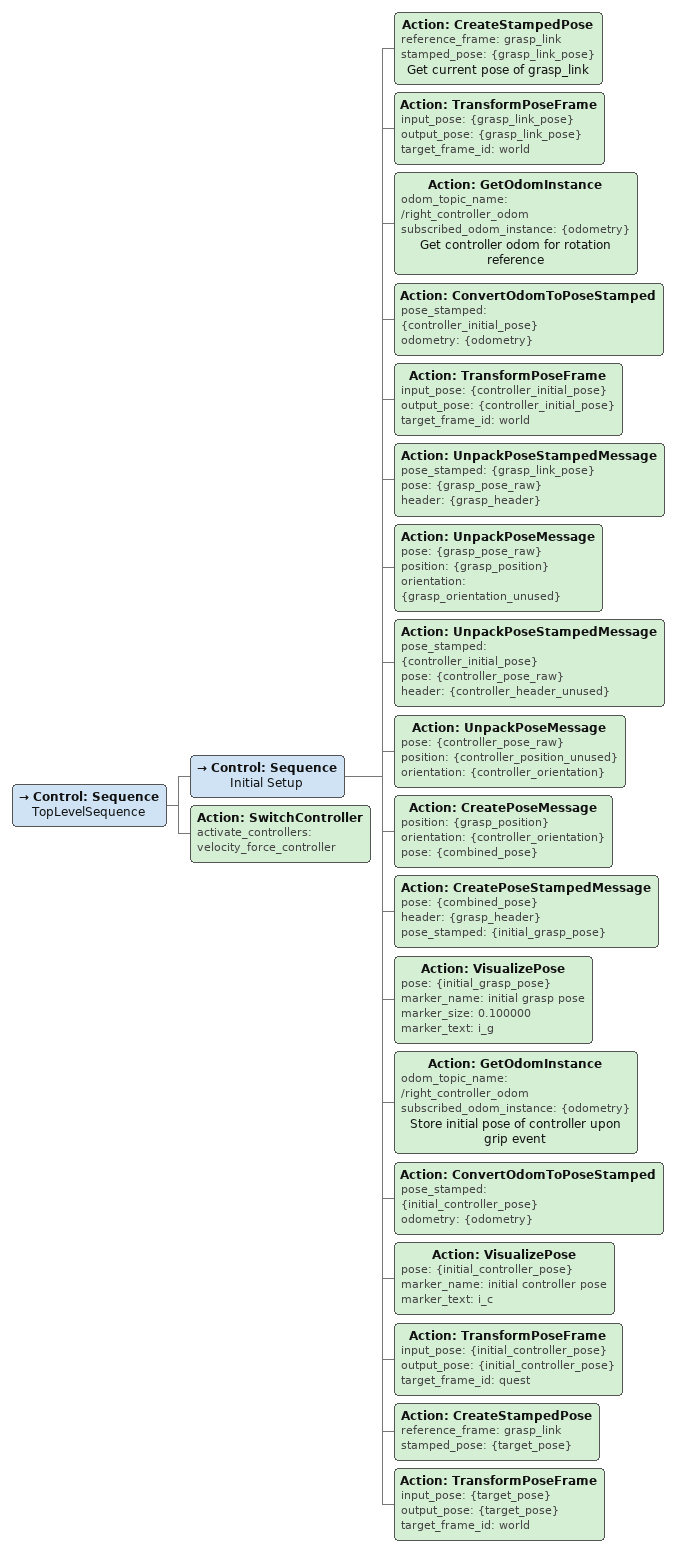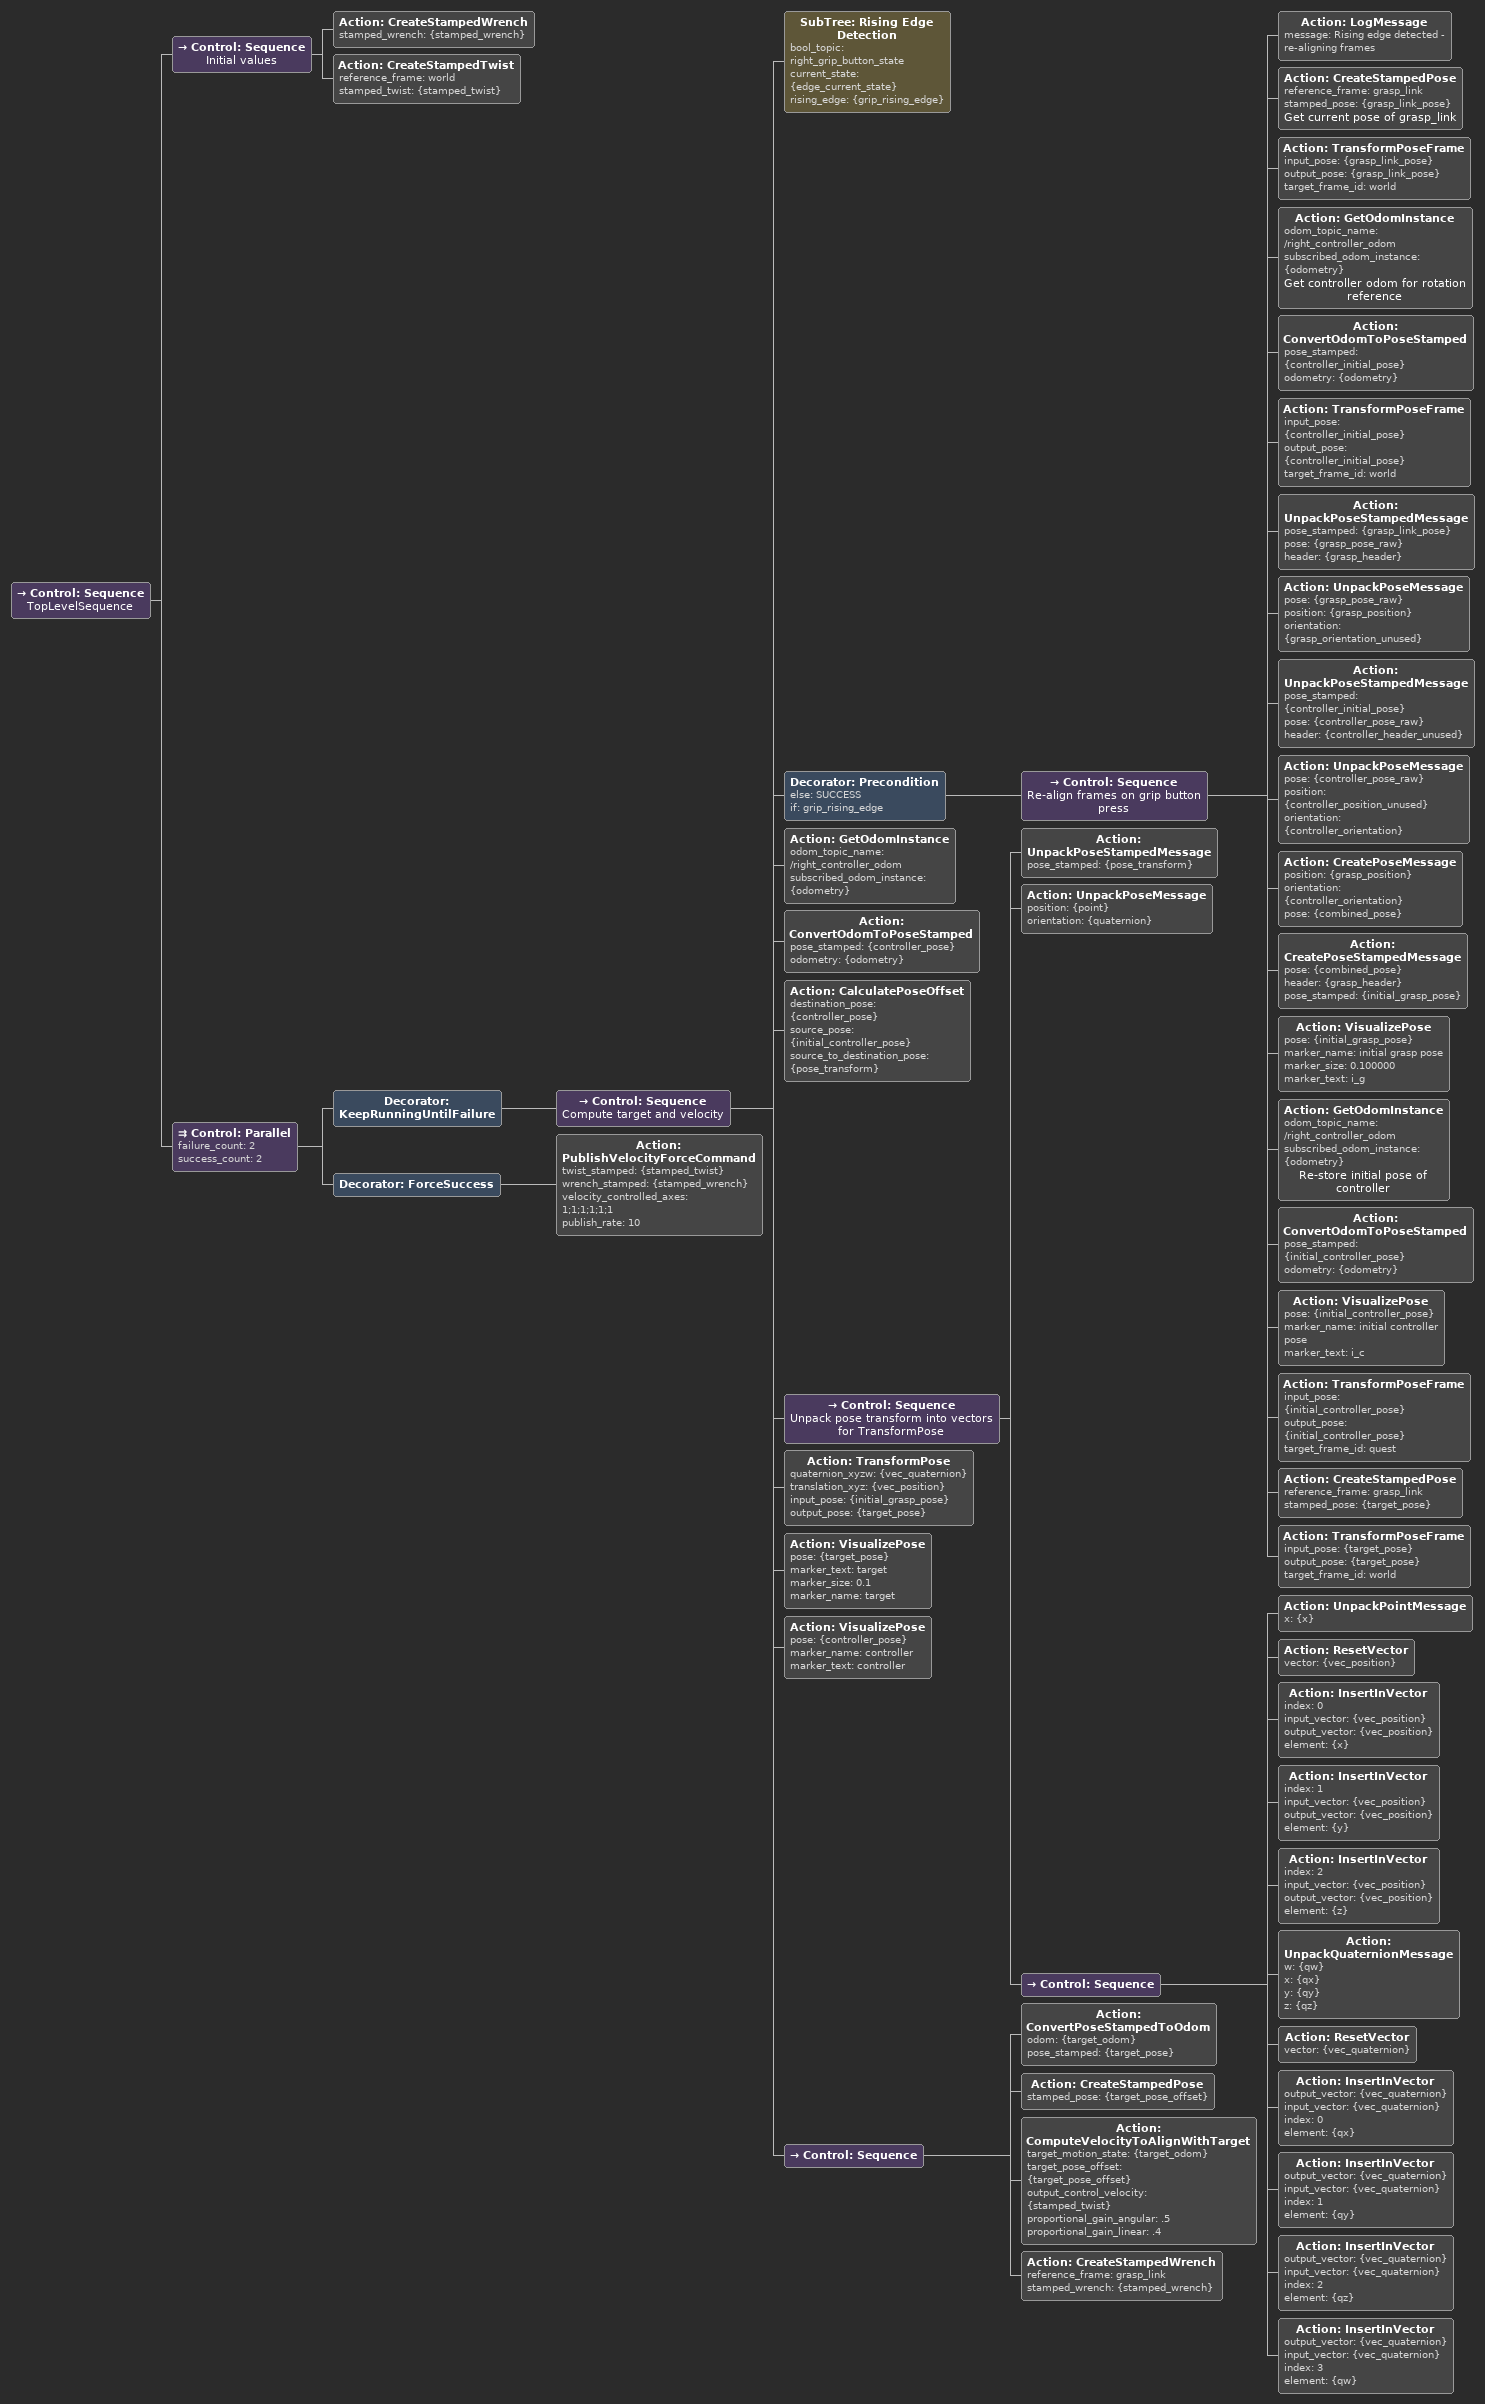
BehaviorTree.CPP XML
<Control ID="Sequence" name="TopLevelSequence">
  <!--Initial Setup: Capture initial poses when objective starts-->
  <Control ID="Sequence" name="Initial Setup">
    <!--Get grasp_link position-->
    <Action ID="CreateStampedPose" reference_frame="grasp_link" stamped_pose="{grasp_link_pose}" name="Get current pose of grasp_link"/>
    <Action ID="TransformPoseFrame" input_pose="{grasp_link_pose}" output_pose="{grasp_link_pose}" target_frame_id="world"/>
    <!--Get controller pose for rotation reference-->
    <Action ID="GetOdomInstance" odom_topic_name="/right_controller_odom" subscribed_odom_instance="{odometry}" name="Get controller odom for rotation reference"/>
    <Action ID="ConvertOdomToPoseStamped" pose_stamped="{controller_initial_pose}" odometry="{odometry}"/>
    <Action ID="TransformPoseFrame" input_pose="{controller_initial_pose}" output_pose="{controller_initial_pose}" target_frame_id="world"/>
    <!--Extract position from grasp_link-->
    <Action ID="UnpackPoseStampedMessage" pose_stamped="{grasp_link_pose}" pose="{grasp_pose_raw}" header="{grasp_header}"/>
    <Action ID="UnpackPoseMessage" pose="{grasp_pose_raw}" position="{grasp_position}" orientation="{grasp_orientation_unused}"/>
    <!--Extract rotation from controller-->
    <Action ID="UnpackPoseStampedMessage" pose_stamped="{controller_initial_pose}" pose="{controller_pose_raw}" header="{controller_header_unused}"/>
    <Action ID="UnpackPoseMessage" pose="{controller_pose_raw}" position="{controller_position_unused}" orientation="{controller_orientation}"/>
    <!--Combine: grasp_link position + controller rotation-->
    <Action ID="CreatePoseMessage" position="{grasp_position}" orientation="{controller_orientation}" pose="{combined_pose}"/>
    <Action ID="CreatePoseStampedMessage" pose="{combined_pose}" header="{grasp_header}" pose_stamped="{initial_grasp_pose}"/>
    <Action ID="VisualizePose" pose="{initial_grasp_pose}" marker_name="initial grasp pose" marker_size="0.100000" marker_text="i_g"/>
    <!--Store initial controller pose (in quest frame as before)-->
    <Action ID="GetOdomInstance" odom_topic_name="/right_controller_odom" subscribed_odom_instance="{odometry}" name="Store initial pose of controller upon grip event"/>
    <Action ID="ConvertOdomToPoseStamped" pose_stamped="{initial_controller_pose}" odometry="{odometry}"/>
    <Action ID="VisualizePose" pose="{initial_controller_pose}" marker_name="initial controller pose" marker_text="i_c"/>
    <Action ID="TransformPoseFrame" input_pose="{initial_controller_pose}" output_pose="{initial_controller_pose}" target_frame_id="quest"/>
    <!--Initialize target_pose to current grasp pose-->
    <Action ID="CreateStampedPose" reference_frame="grasp_link" stamped_pose="{target_pose}"/>
    <Action ID="TransformPoseFrame" input_pose="{target_pose}" output_pose="{target_pose}" target_frame_id="world"/>
  </Control>
  <Action ID="SwitchController" activate_controllers="velocity_force_controller"/>
</Control>

<Control ID="Sequence" name="TopLevelSequence">
  <Control ID="Sequence" name="Initial values">
    <Action ID="CreateStampedWrench" stamped_wrench="{stamped_wrench}"/>
    <Action ID="CreateStampedTwist" reference_frame="world" stamped_twist="{stamped_twist}"/>
  </Control>
  <!--Main control loop with velocity publisher-->
  <Control ID="Parallel" failure_count="2" success_count="2">
    <!--Branch 1: Main control loop - continuously computes target and velocity-->
    <Decorator ID="KeepRunningUntilFailure">
      <Control ID="Sequence" name="Compute target and velocity">
        <!--Rising edge detection: when grip is pressed, re-align frames-->
        <SubTree ID="Rising Edge Detection" bool_topic="right_grip_button_state" current_state="{edge_current_state}" rising_edge="{grip_rising_edge}"/>
        <Decorator ID="Precondition" else="SUCCESS" if="grip_rising_edge">
          <Control ID="Sequence" name="Re-align frames on grip button press">
            <Action ID="LogMessage" message="Rising edge detected - re-aligning frames"/>
            <!--Get grasp_link position (robot's current position)-->
            <Action ID="CreateStampedPose" reference_frame="grasp_link" stamped_pose="{grasp_link_pose}" name="Get current pose of grasp_link"/>
            <Action ID="TransformPoseFrame" input_pose="{grasp_link_pose}" output_pose="{grasp_link_pose}" target_frame_id="world"/>
            <!--Get controller pose for rotation reference-->
            <Action ID="GetOdomInstance" odom_topic_name="/right_controller_odom" subscribed_odom_instance="{odometry}" name="Get controller odom for rotation reference"/>
            <Action ID="ConvertOdomToPoseStamped" pose_stamped="{controller_initial_pose}" odometry="{odometry}"/>
            <Action ID="TransformPoseFrame" input_pose="{controller_initial_pose}" output_pose="{controller_initial_pose}" target_frame_id="world"/>
            <!--Extract position from grasp_link-->
            <Action ID="UnpackPoseStampedMessage" pose_stamped="{grasp_link_pose}" pose="{grasp_pose_raw}" header="{grasp_header}"/>
            <Action ID="UnpackPoseMessage" pose="{grasp_pose_raw}" position="{grasp_position}" orientation="{grasp_orientation_unused}"/>
            <!--Extract rotation from controller-->
            <Action ID="UnpackPoseStampedMessage" pose_stamped="{controller_initial_pose}" pose="{controller_pose_raw}" header="{controller_header_unused}"/>
            <Action ID="UnpackPoseMessage" pose="{controller_pose_raw}" position="{controller_position_unused}" orientation="{controller_orientation}"/>
            <!--Combine: grasp_link position + controller rotation = initial_grasp_pose-->
            <Action ID="CreatePoseMessage" position="{grasp_position}" orientation="{controller_orientation}" pose="{combined_pose}"/>
            <Action ID="CreatePoseStampedMessage" pose="{combined_pose}" header="{grasp_header}" pose_stamped="{initial_grasp_pose}"/>
            <Action ID="VisualizePose" pose="{initial_grasp_pose}" marker_name="initial grasp pose" marker_size="0.100000" marker_text="i_g"/>
            <!--Re-capture initial controller pose (for offset calculation)-->
            <Action ID="GetOdomInstance" odom_topic_name="/right_controller_odom" subscribed_odom_instance="{odometry}" name="Re-store initial pose of controller"/>
            <Action ID="ConvertOdomToPoseStamped" pose_stamped="{initial_controller_pose}" odometry="{odometry}"/>
            <Action ID="VisualizePose" pose="{initial_controller_pose}" marker_name="initial controller pose" marker_text="i_c"/>
            <Action ID="TransformPoseFrame" input_pose="{initial_controller_pose}" output_pose="{initial_controller_pose}" target_frame_id="quest"/>
            <!--Snap target_pose to current EE position-->
            <Action ID="CreateStampedPose" reference_frame="grasp_link" stamped_pose="{target_pose}"/>
            <Action ID="TransformPoseFrame" input_pose="{target_pose}" output_pose="{target_pose}" target_frame_id="world"/>
          </Control>
        </Decorator>
        <!--Always compute target pose based on controller offset (like v5)-->
        <Action ID="GetOdomInstance" odom_topic_name="/right_controller_odom" subscribed_odom_instance="{odometry}"/>
        <Action ID="ConvertOdomToPoseStamped" pose_stamped="{controller_pose}" odometry="{odometry}"/>
        <Action ID="CalculatePoseOffset" destination_pose="{controller_pose}" source_pose="{initial_controller_pose}" source_to_destination_pose="{pose_transform}"/>
        <Control ID="Sequence" name="Unpack pose transform into vectors for TransformPose">
          <Action ID="UnpackPoseStampedMessage" pose_stamped="{pose_transform}"/>
          <Action ID="UnpackPoseMessage" position="{point}" orientation="{quaternion}"/>
          <Control ID="Sequence">
            <Action ID="UnpackPointMessage" x="{x}"/>
            <Action ID="ResetVector" vector="{vec_position}"/>
            <Action ID="InsertInVector" index="0" input_vector="{vec_position}" output_vector="{vec_position}" element="{x}"/>
            <Action ID="InsertInVector" index="1" input_vector="{vec_position}" output_vector="{vec_position}" element="{y}"/>
            <Action ID="InsertInVector" index="2" input_vector="{vec_position}" output_vector="{vec_position}" element="{z}"/>
            <Action ID="UnpackQuaternionMessage" w="{qw}" x="{qx}" y="{qy}" z="{qz}"/>
            <Action ID="ResetVector" vector="{vec_quaternion}"/>
            <Action ID="InsertInVector" output_vector="{vec_quaternion}" input_vector="{vec_quaternion}" index="0" element="{qx}"/>
            <Action ID="InsertInVector" output_vector="{vec_quaternion}" input_vector="{vec_quaternion}" index="1" element="{qy}"/>
            <Action ID="InsertInVector" output_vector="{vec_quaternion}" input_vector="{vec_quaternion}" index="2" element="{qz}"/>
            <Action ID="InsertInVector" output_vector="{vec_quaternion}" input_vector="{vec_quaternion}" index="3" element="{qw}"/>
          </Control>
        </Control>
        <Action ID="TransformPose" quaternion_xyzw="{vec_quaternion}" translation_xyz="{vec_position}" input_pose="{initial_grasp_pose}" output_pose="{target_pose}"/>
        <Action ID="VisualizePose" pose="{target_pose}" marker_text="target" marker_size="0.1" marker_name="target"/>
        <Action ID="VisualizePose" pose="{controller_pose}" marker_name="controller" marker_text="controller"/>
        <!--Compute velocity to track target-->
        <Control ID="Sequence">
          <Action ID="ConvertPoseStampedToOdom" odom="{target_odom}" pose_stamped="{target_pose}"/>
          <Action ID="CreateStampedPose" stamped_pose="{target_pose_offset}"/>
          <Action ID="ComputeVelocityToAlignWithTarget" target_motion_state="{target_odom}" target_pose_offset="{target_pose_offset}" output_control_velocity="{stamped_twist}" proportional_gain_angular=".5" proportional_gain_linear=".4"/>
          <Action ID="CreateStampedWrench" reference_frame="grasp_link" stamped_wrench="{stamped_wrench}"/>
        </Control>
      </Control>
    </Decorator>
    <!--Branch 2: Continuously publish velocity commands-->
    <Decorator ID="ForceSuccess">
      <Action ID="PublishVelocityForceCommand" twist_stamped="{stamped_twist}" wrench_stamped="{stamped_wrench}" velocity_controlled_axes="1;1;1;1;1;1" publish_rate="10"/>
    </Decorator>
  </Control>
</Control>
